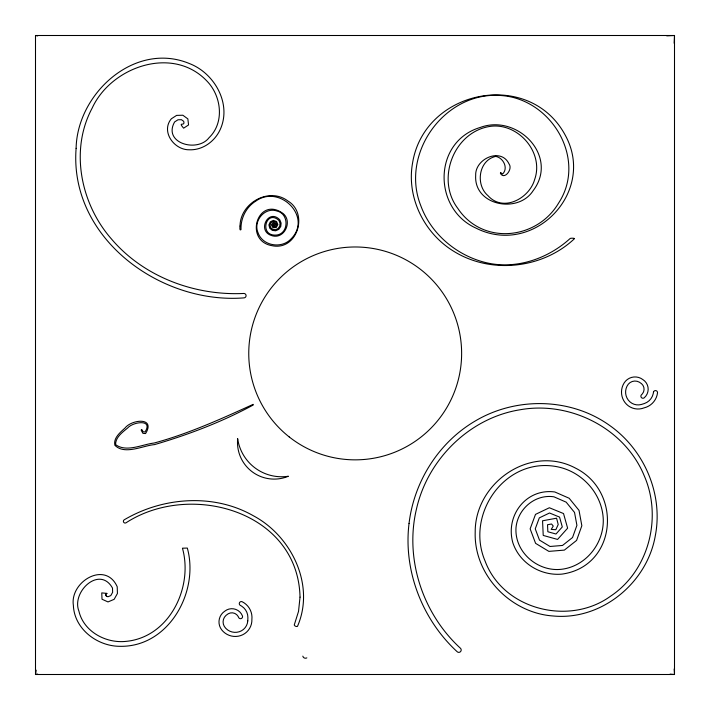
<?xml version="1.0" encoding="UTF-8"?>
<svg xmlns="http://www.w3.org/2000/svg" width="710" height="710" viewBox="0 0 710 710"><rect width="100%" height="100%" fill="white"/><g stroke="black" fill="none" stroke-linecap="round" stroke-linejoin="round"><path stroke-width="1.06" d="M247.781 620.895L247.896 617.611A13.534 13.534 0 0 0 241.604 606.109L240.228 605.337A2.05 2.05 0 0 1 239.545 602.604A2.05 2.05 0 0 1 242.243 601.778A17.635 17.635 0 0 1 251.89 619.404A16.383 16.383 0 0 1 240.477 635.654A17.244 17.244 0 0 1 221.795 629.983A12.886 12.886 0 0 1 224.768 611.186A11.351 11.351 0 0 1 242.412 615.872A2.05 2.05 0 0 1 241.409 618.472A2.05 2.05 0 0 1 238.737 617.673L238.107 616.369A7.251 7.251 0 0 0 228.265 613.751L226.055 615.348A8.786 8.786 0 0 0 224.307 626.424L225.86 628.412A13.144 13.144 0 0 0 239.226 631.758A12.292 12.292 0 0 0 247.781 620.895M674.136 43.23L674.5 35.5L35.5 35.5L35.5 674.5L674.5 674.5L674.5 35.5L666.752 35.846M500.514 172.432L502.6 174.039C508.768 167.968 502.999 157.176 495.127 156.306L496.148 156.306C478.638 159.785 475.15 184.76 487.965 195.649C503.168 212.689 529.394 198.418 534.639 179.541C544.188 152.916 518.779 123.212 491.284 126.229C454.134 130.809 435.407 179.053 457.835 208.429C482.436 245.5 536.751 240.007 558.584 203.104C587.303 159.235 551.697 99.143 501.429 95.548C445.046 90.765 400.032 153.094 420.702 205.456C431.156 234.211 456.983 255.84 486.572 262.789C516.152 269.649 547.605 258.839 569.766 238.826C569.66 237.806 576.254 238.116 574.177 238.968C542.289 268.744 491 274.388 453.796 251.313C424.181 233.324 406.315 197.389 412.581 162.927C424.527 89.132 529.962 68.408 565.524 135.699C596.178 192.463 533.467 257.038 476.011 228.132C432.55 208.633 433.011 141.503 480.271 127.445C517.368 113.609 559.276 156.271 533.112 190.724C517.998 214.171 473.721 205.492 475.682 175.388C474.972 158.694 501.074 147.032 509.061 163.966C513.082 169.211 504.127 180.553 500.372 173.249L500.594 172.841M35.5 674.5L35.837 670.08L35.5 674.5L37.674 674.083M106.89 593.391C104.61 593.959 106.163 596.87 108.062 596.737L110.787 595.583L112.633 592.309L112.491 588.031C99.604 565.16 71.257 591.874 78.899 611.079C83.647 631.714 106.101 643.65 126.238 641.352C169.415 637.136 193.422 587.374 182.452 548.2L187.325 548.067C199.466 591.9 168.652 647.351 119.857 646.313C97.261 646.286 74.266 628.971 73.37 605.364C69.731 581.73 105.4 560.314 117.212 586.735L117.434 593.48L114.141 599.329L108 601.929L102.009 599.222L101.761 592.894L106.89 593.391A1.402 1.402 0 0 0 106.651 596.098M670.08 674.118L674.5 674.5L674.163 668.98M35.5 35.5L37.674 35.908M306.827 657.877A2.716 2.716 0 0 1 302.824 656.138M240.033 226.046C239.971 226.588 239.314 231.176 241.018 229.649C240.53 218.423 246.13 207.036 255.795 201.116C279.722 183.801 313.367 217.384 290.612 239.35C281.089 249.006 262.389 245.811 257.961 232.552C253.053 221.023 264.759 206.725 277.042 211.03C289.982 214.038 288.668 235.729 274.663 235.099C258.91 234.753 266.632 208.953 278.977 220.517L280.042 223.251L279.74 226.135L278.116 228.496L275.551 229.712L272.773 229.383L270.679 227.608L270.031 224.99L271.122 222.585L273.448 221.52L275.782 222.345L276.705 224.529L275.604 226.481L273.527 226.605L272.622 224.99L273.652 223.854L274.397 224.36L273.501 225.141L274.175 225.913L276.075 224.245L273.501 222.47L271.335 224.839L272.933 227.688L276.234 227.502L277.867 224.6L276.572 221.511L273.394 220.384L270.324 221.795L268.921 224.884L269.738 228.185L272.338 230.395L275.728 230.786L278.817 229.33L280.761 226.508L281.116 223.1L279.864 219.914C268.717 207.879 256.754 230.599 271.238 235.445C283.831 240.255 293.017 221.919 283.228 213.603C257.89 195.019 243.344 240.779 272.125 245.713C297.233 250.985 308.912 213.417 287.861 200.965C268.992 186.641 240.113 203.14 240.033 226.046M141.299 429.976L141.29 430.171A1.42 1.42 0 0 0 141.468 430.766L142.932 433.357L145.577 433.561C155.889 416.832 131.678 419.397 125.066 427.979C120.309 432.301 113.165 438.052 114.878 445.285C124.676 455.305 143.171 445.507 154.523 444.611C188.505 434.671 222.416 421.722 253.31 404.966A1.42 1.42 0 0 0 253.159 404.363C221.644 418.696 188.274 433.854 154.097 443.031C142.399 444.336 126.371 452.705 115.615 444.62C115.348 437.324 122.644 432.133 127.711 427.935C132.779 421.926 153.546 418.616 145.053 431.955L143.163 431.804L141.973 429.736L141.299 429.976M300.028 597.137L298.528 611.381L294.251 624.995A2.716 2.716 0 0 0 297.463 626.389C315.426 585.173 291.508 536.077 253.452 515.815C213.879 493.157 162.918 496.973 124.294 519.764A1.748 1.748 0 0 0 123.611 522.143A1.748 1.748 0 0 0 125.981 522.826C190.129 481.052 298.067 511.12 300.028 597.137M76.112 148.319C69.101 237.85 160.185 304.421 243.92 297.88A2.21 2.21 0 0 0 246.077 295.617A2.21 2.21 0 0 0 243.814 293.461C194.682 295.83 143.633 276.918 111.443 238.968C80.754 203.983 69.598 150.129 92.185 108.071C111.159 66.678 172.858 45.103 206.894 81.029C221.405 95.85 224.804 122.537 209.042 137.722C197.38 152.987 162.537 143.127 174.624 121.934L177.97 119.786L181.458 119.688L183.686 121.321C185.479 127.054 177.314 120.904 183.624 128.173L188.558 124.951L187.857 118.889L182.852 115.233L176.612 115.393L171.341 118.792C160.655 131.554 174.136 149.97 189.082 149.774C201.977 150.431 213.932 142.115 219.594 130.809C232.498 105.009 215.015 73.423 189.534 63.607C134.856 40.781 77.133 93.534 76.112 148.319M409.04 523.447C403.253 570.725 422.219 619.493 457.089 651.656A2.396 2.396 0 0 0 460.471 651.7A2.396 2.396 0 0 0 460.515 648.319C422.787 613.804 404.505 559.036 416.468 509.008C427.651 459.326 469.559 417.737 520.261 409.732C570.272 400.813 624.756 428.308 644.254 475.833C662.474 517.51 648.851 570.849 610.458 596.267C569.287 626.078 503.31 609.89 485.108 561.113C464.589 513.197 506.904 454.506 559.826 467.322C583.531 473.162 602.249 494.568 603.26 519.214C604.041 543.398 585.848 566.42 561.459 569.287C537.656 572.038 514.306 552.025 516.01 527.574C517.767 508.946 535.065 493.947 553.924 496.805L566.181 502.165L574.532 512.451L576.91 525.347L572.535 537.523L562.533 545.449L550.028 546.478L539.485 540.106L535.251 528.843L539.316 517.874L549.522 512.993L559.551 517.093L562.302 526.953L555.983 534.018L547.845 531.746L547.525 524.743L551.546 523.998L553.259 526.066L551.2 529.403L555.832 529.713L558.202 524.53L556.587 518.193L542.555 520.794L543.221 535.429L557.572 539.431L567.618 528.196L563.527 513.552L549.371 507.756L535.5 514.386L530.139 528.861L535.588 543.345L548.874 551.377L564.37 550.108L576.582 540.425L581.845 525.746L579.023 510.384L569.163 498.251L554.829 491.977C526.083 488.054 505.138 515.753 512.851 542.768C519.64 563.216 540.727 576.067 561.965 574.115C616.99 566.385 622.732 491.764 575.703 468.218C530.707 443.954 474.928 482.56 475.203 531.967C473.685 575.144 510.73 613.076 553.205 615.987C601.468 620.593 647.05 582.999 655.277 535.89C663.451 494.133 644.174 449.67 609.579 425.405C570.663 397.529 516.01 396.686 475.194 421.03C438.673 442.428 414.036 481.575 409.04 523.447M653.484 392.168L653.218 393.722A13.534 13.534 0 0 1 644.476 403.493L641.343 404.478A12.292 12.292 0 0 1 628.252 400.049A13.144 13.144 0 0 1 626.939 386.329L628.288 384.199A8.786 8.786 0 0 1 639.319 382.149L641.556 383.702A7.251 7.251 0 0 1 642.381 393.855L641.37 394.884A2.05 2.05 0 0 0 641.503 397.662A2.05 2.05 0 0 0 644.281 397.751A11.351 11.351 0 0 0 642.816 379.548A12.886 12.886 0 0 0 624.099 383.018A17.244 17.244 0 0 0 624.986 402.526A16.383 16.383 0 0 0 644.121 407.859A17.635 17.635 0 0 0 657.513 392.878A2.05 2.05 0 0 0 655.836 390.606A2.05 2.05 0 0 0 653.484 392.168M237.672 438.807A36.68 36.68 0 0 0 288.358 476.25A44.419 44.419 0 0 1 237.672 438.807M289.254 436.961A106.429 106.429 0 0 0 460.515 368.747A106.429 106.429 0 0 0 315.808 254.535A106.429 106.429 0 0 0 289.254 436.961"/></g></svg>
